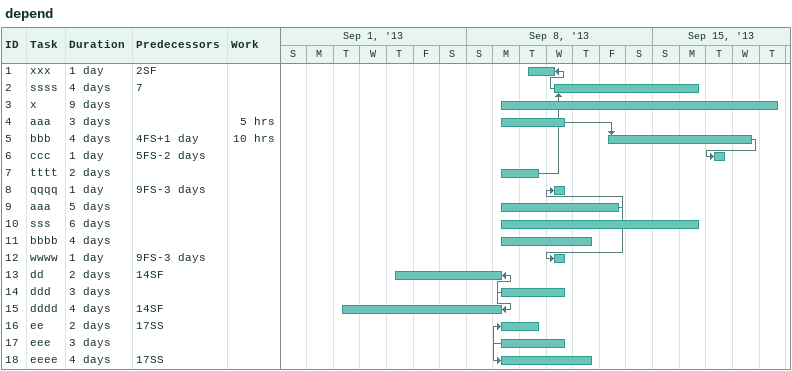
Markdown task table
depend

| ID | Task | Duration | Start | Finish | Predecessors | Work (h) |
|---|---|---|---|---|---|---|
| 1 | xxx | 1d | 2013-09-10 | 2013-09-11 | 2SF |  |
| 2 | ssss | 4d | 2013-09-11 | 2013-09-16 | 7 |  |
| 3 | x | 9d | 2013-09-09 | 2013-09-19 |  |  |
| 4 | aaa | 3d | 2013-09-09 | 2013-09-11 |  | 5 |
| 5 | bbb | 4d | 2013-09-13 | 2013-09-18 | 4FS+1d | 10 |
| 6 | ccc | 1d | 2013-09-17 | 2013-09-17 | 5FS-2d |  |
| 7 | tttt | 2d | 2013-09-09 | 2013-09-10 |  |  |
| 8 | qqqq | 1d | 2013-09-11 | 2013-09-11 | 9FS-3d |  |
| 9 | aaa | 5d | 2013-09-09 | 2013-09-13 |  |  |
| 10 | sss | 6d | 2013-09-09 | 2013-09-16 |  |  |
| 11 | bbbb | 4d | 2013-09-09 | 2013-09-12 |  |  |
| 12 | wwww | 1d | 2013-09-11 | 2013-09-11 | 9FS-3d |  |
| 13 | dd | 2d | 2013-09-05 | 2013-09-09 | 14SF |  |
| 14 | ddd | 3d | 2013-09-09 | 2013-09-11 |  |  |
| 15 | dddd | 4d | 2013-09-03 | 2013-09-09 | 14SF |  |
| 16 | ee | 2d | 2013-09-09 | 2013-09-10 | 17SS |  |
| 17 | eee | 3d | 2013-09-09 | 2013-09-11 |  |  |
| 18 | eeee | 4d | 2013-09-09 | 2013-09-12 | 17SS |  |
